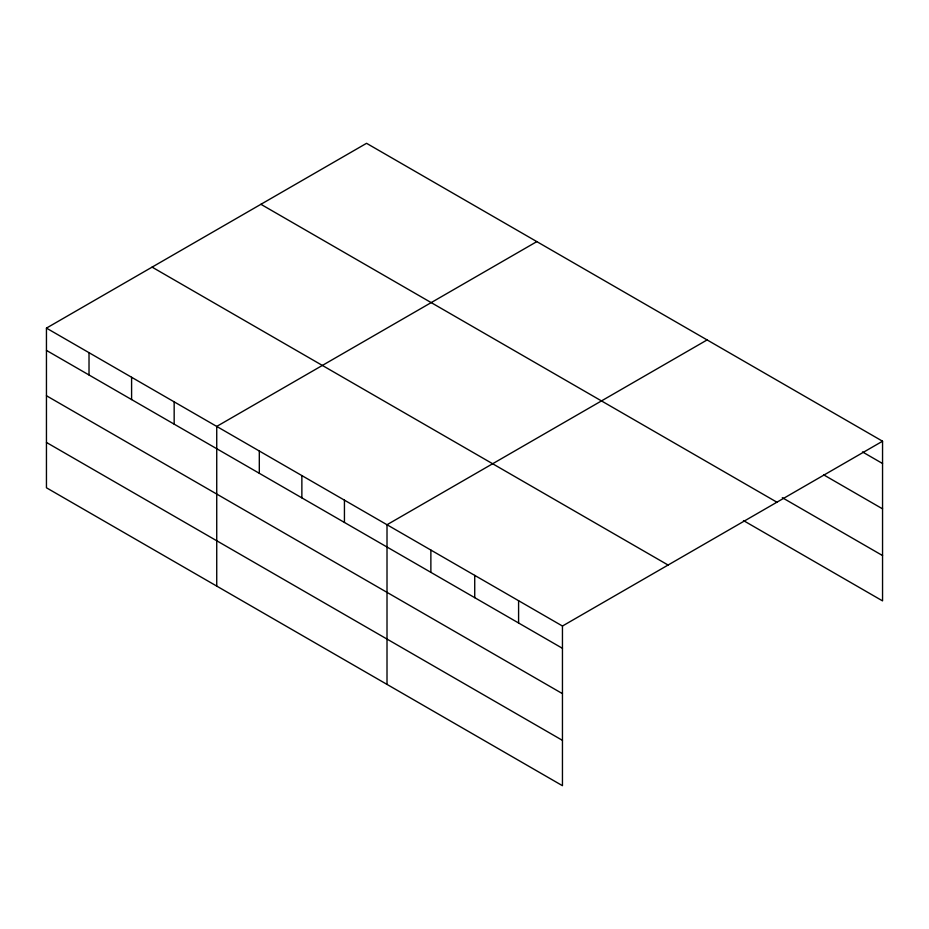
<?xml version="1.0" encoding="UTF-8"?>
<svg xmlns="http://www.w3.org/2000/svg" width="929" height="929" viewBox="0 0 929 929"><rect width="100%" height="100%" fill="white"/><g stroke="black" fill="none" stroke-linecap="round" stroke-linejoin="round"><path stroke-width="1.39" d="M562.451 693.649L562.451 626.03L46.45 328.111L46.45 487.783L562.451 785.69L562.451 693.649L46.45 395.742M743.455 520.577L882.55 600.889L882.55 441.217L366.549 143.31L46.45 328.111M536.823 241.621L216.736 426.423L216.736 586.094M707.108 339.933L387.01 524.734L387.01 684.406M562.451 626.03L882.55 441.217M862.495 451.935L882.55 463.513M823.651 474.835L882.55 508.848M782.299 497.677L882.55 555.554M260.91 204.299L776.923 502.206M152.077 267.122L668.09 565.041M46.45 350.407L562.451 648.314M46.45 442.448L562.451 740.355M518.591 600.703L518.591 622.987M474.731 575.376L474.731 597.672M430.87 550.061L430.87 572.345M344.438 500.162L344.438 522.446M301.867 475.578L301.867 497.874M259.307 451.006L259.307 473.291M174.164 401.851L174.164 424.135M131.593 377.267L131.593 399.563M89.021 352.695L89.021 374.979"/></g></svg>
